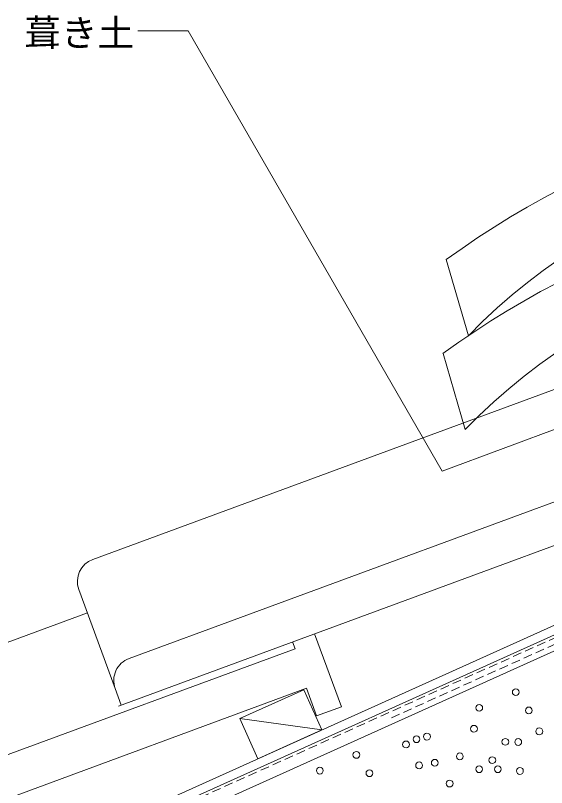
# Model space of a CAD drawing. Units: millimetres, scale not verified. Extents: x -203 to 197, y -138 to 132.
# Drawn here: x -99.1 to -62.8, y -5.3 to 47.4 of the extents above; entities that cross this region are included whole.
import ezdxf
from ezdxf.enums import TextEntityAlignment as Align

# ---------------------------------------------------------------- set-up
doc = ezdxf.new("R2010")
doc.units = ezdxf.units.MM
doc.header["$LTSCALE"] = 0.5
doc.linetypes.add('DASHED1', pattern=[1.8, 1.2, -0.6])
for name, color, linetype, lineweight in [('1-0', 7, 'Continuous', 18), ('1-1', 7, 'Continuous', 18), ('1-2', 7, 'Continuous', 18), ('1-3', 7, 'Continuous', 18), ('1-B', 3, 'Continuous', 18), ('1-C', 7, 'Continuous', 18)]:
    doc.layers.add(name, color=color, linetype=linetype, lineweight=lineweight)
doc.styles.add('ＭＳ ゴシック', font='')
doc.styles.get('ＭＳ ゴシック').set_extended_font_data('MS Gothic')

msp = doc.modelspace()

# ---------------------------------------------------------------- linework, layer by layer
at = {"layer": '1-0'}
for p, q in [((-176.7568, -45.6779), (-28.0071, 21.2594)), ((-176.7568, -46.3359), (-28.0071, 20.6015)), ((-69.97, 16.326), (-59.087, 20.3799)), ((-176.7568, -47.4324), (-28.0071, 19.5049))]:
    msp.add_line(p, q, dxfattribs=at)
for centre in [(-64.9502, 1.2483), (-67.4483, 0.1776), (-64.058, -0.0008), (-67.8052, -1.2499), (-71.0172, -1.7853), (-63.3442, -1.4284), (-72.4447, -2.3206), (-71.7309, -1.9637), (-65.6639, -2.1421), (-64.7829, -2.1531), (-75.8351, -3.0343), (-68.7706, -3.1313), (-66.5561, -3.3912), (-71.5525, -3.7481), (-70.4818, -3.5697), (-78.3332, -4.105), (-74.9429, -4.2834), (-67.4529, -4.0105), (-66.176, -4.0105), (-64.6668, -4.1266), (-69.4671, -4.9887)]:
    msp.add_circle(centre, 0.2322, dxfattribs=at)
at = {"layer": '1-1', "color": 3, "linetype": 'DASHED1'}
msp.add_line((-176.7568, -46.5552), (-28.0071, 20.3822), dxfattribs=at)
at = {"layer": '1-1'}
for q in [(-79.4186, 1.414), (-78.1875, -1.3217), (-78.1875, -1.3217), (-78.1875, -1.3217), (-78.1875, -1.3217)]:
    msp.add_line((-83.7958, -0.5557), q, dxfattribs=at)
msp.add_lwpolyline([(-82.5647, -3.2915), (-83.7958, -0.5557), (-79.4186, 1.414), (-78.1875, -1.3217)], close=True, dxfattribs=at)
msp.add_lwpolyline([(-82.5647, -3.2915), (-83.7958, -0.5557), (-79.4186, 1.414), (-78.1875, -1.3217)], close=True, dxfattribs=at)
msp.add_lwpolyline([(-83.7958, -0.5557), (-79.4186, 1.414), (-78.1875, -1.3217)], dxfattribs=at)
msp.add_lwpolyline([(-83.7958, -0.5557), (-79.4186, 1.414), (-78.1875, -1.3217)], dxfattribs=at)
at = {"layer": '1-2', "color": 3}
for p, q in [((-69.6949, 30.7508), (-68.1902, 25.5647)), ((-69.9207, 24.3511), (-68.416, 19.165))]:
    msp.add_line(p, q, dxfattribs=at)
at = {"layer": '1-2'}
msp.add_lwpolyline([(-69.97, 16.326), (-87.316, 46.3701), (-90.7573, 46.3701)], dxfattribs=at)
at = {"layer": '1-2', "color": 3}
for centre, radius, start, end in [((-34.2442, -17.8644), 60.168, 86.25926, 126.09987), ((-38.4117, -3.5008), 41.612, 76.6649, 135.69423), ((-34.4701, -24.2641), 60.168, 86.25926, 126.09987), ((-38.6376, -9.9005), 41.612, 76.6649, 135.69423)]:
    msp.add_arc(centre, radius, start, end, dxfattribs=at)
at = {"layer": '1-3', "color": 3, "linetype": 'DASHED1'}
msp.add_line((-73.4376, -0.5002), (-28.0071, 19.9435), dxfattribs=at)
at = {"layer": '1-B'}
for p, q in [((-78.6898, 5.2227), (-76.8607, 0.2533)), ((-78.6898, 5.2227), (-76.8607, 0.2533)), ((-80.1913, 4.6701), (-80.0202, 4.2052)), ((-80.1913, 4.6701), (-80.0202, 4.2052)), ((-134.2186, -15.7437), (-80.0202, 4.2052)), ((-134.9349, -18.991), (-79.2408, 1.5084)), ((-92.3072, 1.4893), (-91.8898, 0.3554)), ((-79.2408, 1.5084), (-78.5499, -0.3685)), ((-79.2407, 1.5084), (-78.5499, -0.3685)), ((-78.5499, -0.3685), (-76.8607, 0.2533)), ((-78.5499, -0.3685), (-76.8607, 0.2533))]:
    msp.add_line(p, q, dxfattribs=at)
for points in [[(-91.3583, 3.5435), (-59.2076, 15.3772), (-58.9507, 15.4718), (-37.1599, 23.4923)], [(-92.0746, 0.2962), (-36.3815, 20.7952), (-35.6963, 18.9336)]]:
    msp.add_lwpolyline(points, dxfattribs=at)
msp.add_arc((-90.8056, 2.0419), 1.6, 110.2068, 200.20738, dxfattribs=at)
at = {"layer": '1-C'}
for p, q in [((-93.8453, 10.3003), (-51.3493, 25.9419)), ((-94.7941, 8.2461), (-92.3072, 1.4893)), ((-136.7056, -8.9868), (-94.2086, 6.6551))]:
    msp.add_line(p, q, dxfattribs=at)
msp.add_arc((-93.2926, 8.7988), 1.6, 110.20749, 200.20695, dxfattribs=at)

# ---------------------------------------------------------------- texts
at = {"layer": '1-2', "style": 'ＭＳ ゴシック'}
msp.add_text('葺き土', height=1.833, dxfattribs=at).set_placement((-98.5125, 44.7586), align=Align.BOTTOM_LEFT)

doc.saveas('drawing.dxf')
